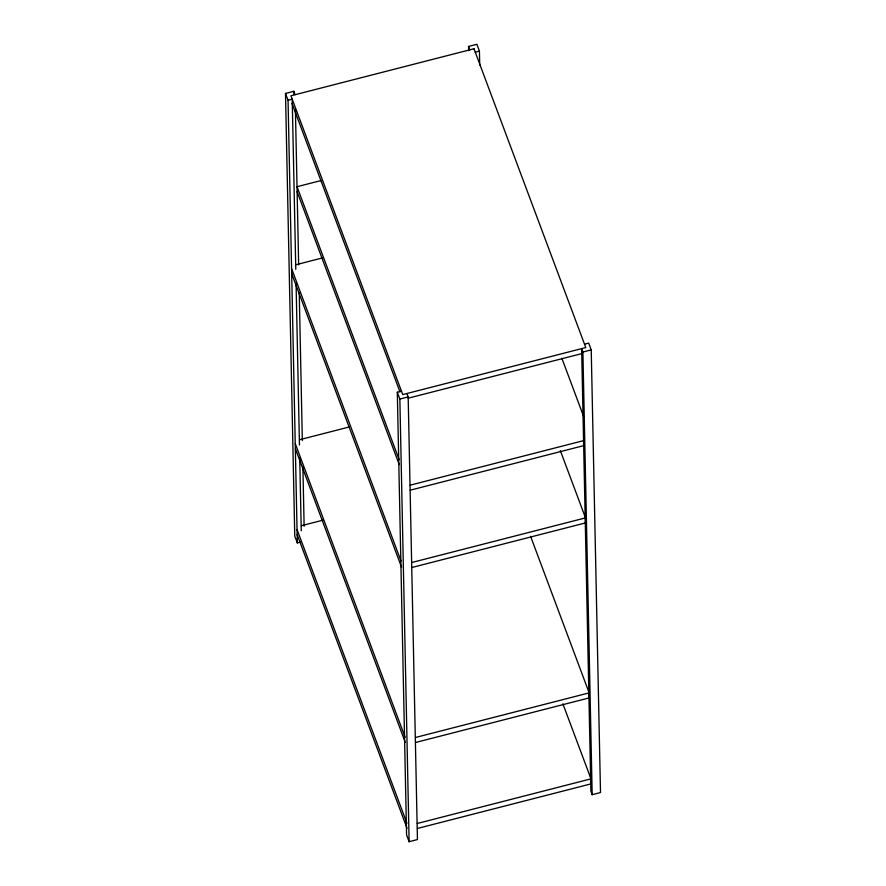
<?xml version="1.0" encoding="UTF-8"?>
<svg xmlns="http://www.w3.org/2000/svg" width="886" height="886" viewBox="0 0 886 886"><rect width="100%" height="100%" fill="white"/><g stroke="black" fill="none" stroke-linecap="round" stroke-linejoin="round"><path stroke-width="1.33" d="M475.273 52.174L479.415 51.089L476.878 44.3L468.561 46.437L468.65 50.591M406.895 393.506L408.169 396.906L417.439 839.563L409.122 841.7L406.585 834.911L397.305 392.243L401.458 391.158M300.443 542.11L297.319 542.896L294.772 536.108L285.502 93.451L293.82 91.313L295.093 94.702M321.075 180.545L297.02 186.713L399.143 459.646M295.99 264.726L322.714 257.859M409.122 841.7L399.852 399.043L408.169 396.906M591.228 349.892L600.498 792.549L592.18 794.687L582.899 352.03L591.228 349.892L588.681 343.103L584.516 344.145M408.191 398.202L581.892 353.592M299.656 439.711L349.095 427.019M410.163 485.174L583.863 440.563M410.262 490.18L583.974 445.569M301.461 525.697L322.836 520.204M411.802 562.499L585.502 517.889M411.912 567.494L585.613 522.895L585.535 519.141M415.468 737.484L589.168 692.874L530.603 536.362M415.578 742.49L589.279 697.88L589.168 692.874M417.273 823.471L590.973 778.86L562.898 703.838M417.372 828.465L591.073 783.866L590.973 778.86M297.319 542.896L288.05 100.24L292.214 99.188L295.78 269.333M468.561 46.437L469.824 49.837M582.899 352.03L581.637 348.63L590.907 791.298L592.18 794.687M561.868 358.309L583.652 416.52M560.34 450.631L585.026 516.593M292.003 103.363L399.94 391.811M285.502 93.451L288.05 100.24M397.305 392.243L399.852 399.043M297.131 191.719L399.254 464.652M291.616 268.691L401.004 561.015M291.715 273.685L401.591 567.317M295.282 443.676L405.146 737.296M295.381 448.67L405.256 742.302M297.087 529.651L406.951 823.282M297.187 534.657L407.051 828.288M479.415 51.089L479.714 64.922M295.415 109.919L298.66 264.859M299.235 292.524L302.336 440.53M302.89 466.822L304.131 526.295M293.82 91.313L293.886 94.082M296.068 283.166L299.457 445.016M299.723 457.464L301.251 530.78M473.988 48.763L290.929 95.777L402.742 394.58L585.79 347.567L473.988 48.763"/></g></svg>
